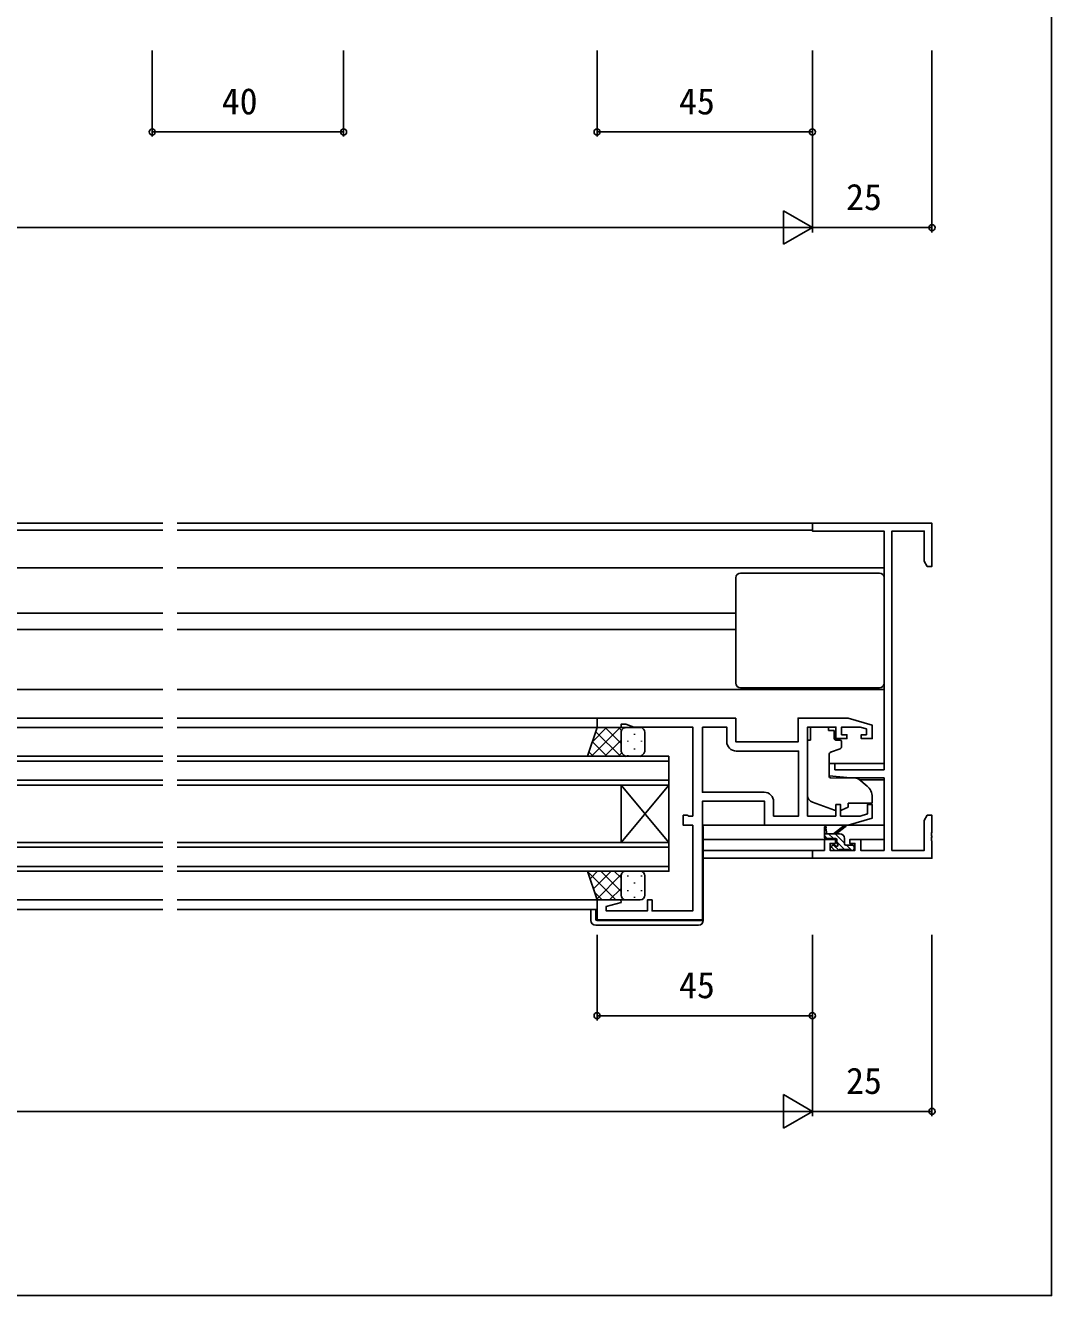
# Model space of a CAD drawing. Units: millimetres, scale not verified. Extents: x -437 to 438, y -281 to 279.
# Drawn here: x 223.7 to 438.2, y -281.3 to -15.8 of the extents above; entities that cross this region are included whole.
import ezdxf
from ezdxf.enums import TextEntityAlignment as Align

# ---------------------------------------------------------------- set-up
doc = ezdxf.new("R2010")
doc.units = ezdxf.units.MM
doc.header["$LTSCALE"] = 2
for name, color, linetype in [('0-2_YKK_11', 7, 'Continuous'), ('0-3_YKK_12', 2, 'Continuous'), ('0-4_YKK_13', 4, 'Continuous'), ('0-6_YKK_D', 6, 'Continuous'), ('0-7_YKK_ZWAK', 7, 'Continuous')]:
    doc.layers.add(name, color=color, linetype=linetype)
doc.styles.add('ＭＳ ゴシック', font='')
doc.styles.get('ＭＳ ゴシック').set_extended_font_data('MS Gothic')

msp = doc.modelspace()

# ---------------------------------------------------------------- linework, layer by layer
at = {"layer": '0-2_YKK_11'}
for points in [[(404.83, -188.27), (404.83, -121.53), (411.57, -121.53), (411.57, -127.809), (412.2, -128.9), (413.2, -128.9), (413.2, -119.9), (388.2, -119.9), (388.2, -121.53), (403.2, -121.53), (403.2, -171.4), (392.9, -171.4), (392.9, -170.1), (391.7, -170.1), (391.7, -172.706), (396.2, -173.1), (403.2, -173.1), (403.2, -188.27), (398.3, -188.27), (398.3, -186), (396, -186), (396, -186.8), (397.1, -186.8), (397.1, -188.27), (391.9, -188.27), (391.9, -186.8), (393, -186.8), (393, -186), (390.7, -186), (390.7, -188.27), (388.2, -188.27), (388.2, -189.9), (413.2, -189.9), (413.2, -186.358), (413.08, -186.175), (413.08, -185.625), (413.2, -185.442), (413.2, -185.358), (413.08, -185.175), (413.08, -184.625)], [(372.2, -160.6), (343.2, -160.6), (343.2, -162.6), (348.2, -162.6), (348.2, -161.9), (349.2, -161.9), (350.848, -162.5), (363.2, -162.5), (363.2, -181.1), (362.346, -181.1), (362.173, -181), (362, -180.9), (361.2, -180.9), (361.2, -183), (363.2, -183), (363.2, -200.9), (354.7, -200.9), (354.7, -198.6), (353.7, -198.6), (353.7, -200.9), (345.1, -200.9), (345.1, -199.961), (348.229, -199.122), (348.161, -198.6), (343.2, -198.6), (343.2, -202.8), (365.2, -202.8), (365.2, -178), (378.2, -178), (378.2, -183), (395.7, -183), (400.7, -181.5), (400.7, -178.7), (399.7, -178.7), (399.7, -180.652), (398.205, -181.1), (394.1, -181.1), (394.1, -178.7), (393.1, -178.7), (393.1, -181.1)], [(393.1, -181.1), (387.2, -181.1), (387.2, -162.5), (393.1, -162.5), (393.1, -164.9), (395.4, -164.9), (395.4, -164.1), (394.3, -164.1), (394.3, -162.5), (398.205, -162.5), (399.5, -162.888), (399.5, -164.1), (398.4, -164.1), (398.4, -164.9), (400.7, -164.9), (400.7, -162.1), (395.7, -160.6), (385.2, -160.6), (385.2, -165.6), (372.2, -165.6), (372.2, -160.6)], [(365.2, -162.5), (365.2, -176.1), (378.1, -176.1)], [(370.3, -165.5), (370.3, -162.5), (365.2, -162.5)], [(380.1, -178.1), (380.1, -181.1), (385.3, -181.1), (385.3, -167.5), (372.3, -167.5)], [(413.08, -184.625), (413.2, -184.442), (413.2, -180.9), (412.2, -180.9), (411.57, -181.991), (411.57, -188.27), (404.83, -188.27)]]:
    msp.add_lwpolyline(points, dxfattribs=at)
for centre, start, end in [((372.3, -165.5), 180.00001, 269.99999), ((378.1, -178.1), 0.00001, 89.99999)]:
    msp.add_arc(centre, 2, start, end, dxfattribs=at)
at = {"layer": '0-3_YKK_12'}
for p, q in [((146.9, -119.9), (252.45, -119.9)), ((146.9, -121.3), (252.45, -121.3)), ((255.45, -119.9), (388.5, -119.9)), ((255.45, -121.3), (388.2, -121.3)), ((163.7, -129.2), (252.45, -129.2)), ((255.45, -129.2), (403.2, -129.2)), ((164.7, -138.7), (252.45, -138.7)), ((255.45, -138.7), (372.2, -138.7)), ((164.7, -142.1), (252.45, -142.1)), ((255.45, -142.1), (372.2, -142.1)), ((252.45, -154.6), (164.7, -154.6)), ((403.2, -154.6), (255.45, -154.6)), ((164.4, -160.6), (252.45, -160.6)), ((255.45, -160.6), (343.5, -160.6)), ((164.2, -162.6), (252.45, -162.6)), ((255.45, -162.6), (343.7, -162.6)), ((149.7, -168.6), (252.45, -168.6)), ((252.45, -169.6), (149.7, -169.6)), ((255.45, -168.6), (358.2, -168.6)), ((358.2, -169.6), (255.45, -169.6)), ((358.2, -168.6), (358.2, -174.6)), ((391.7, -170.1), (403.2, -170.1)), ((252.45, -173.6), (149.7, -173.6)), ((149.7, -174.6), (252.45, -174.6)), ((358.2, -173.6), (255.45, -173.6)), ((255.45, -174.6), (358.2, -174.6)), ((348.2, -174.6), (348.2, -186.6)), ((358.2, -174.6), (348.2, -186.6)), ((358.2, -186.6), (348.2, -174.6)), ((358.2, -174.6), (358.2, -186.6)), ((398.077, -173.5), (403.2, -173.5)), ((149.7, -186.6), (252.45, -186.6)), ((252.45, -187.6), (149.7, -187.6)), ((255.45, -186.6), (358.2, -186.6)), ((358.2, -187.6), (255.45, -187.6)), ((365.4, -186), (391.7, -186)), ((365.4, -188.27), (388.5, -188.27)), ((397.3, -186), (403.2, -186)), ((365.4, -189.9), (388.5, -189.9)), ((149.7, -191.6), (252.45, -191.6)), ((252.45, -192.6), (149.7, -192.6)), ((255.45, -191.6), (358.2, -191.6)), ((164.2, -198.6), (252.45, -198.6)), ((255.45, -198.6), (343.7, -198.6)), ((164.7, -200.6), (252.45, -200.6)), ((255.45, -200.6), (343.2, -200.6))]:
    msp.add_line(p, q, dxfattribs=at)
msp.add_lwpolyline([(358.2, -186.6), (358.2, -192.6), (255.45, -192.6)], dxfattribs=at)
at = {"layer": '0-4_YKK_13'}
for p, q in [((372.2, -131.3), (372.2, -153.3)), ((402.2, -130.3), (373.2, -130.3)), ((403.2, -153.3), (403.2, -131.3)), ((373.2, -154.3), (402.2, -154.3)), ((342.017, -168.6), (348.017, -162.6)), ((342.206, -165.583), (345.189, -162.6)), ((342.916, -163.451), (348.065, -168.6)), ((344.894, -162.6), (348.2, -165.906)), ((347.722, -162.6), (348.295, -163.174)), ((348.2, -163.6), (348.2, -167.1)), ((348.2, -163.6), (348.2, -167.1)), ((352.2, -162.6), (349.2, -162.6)), ((351.03, -163.92), (351.03, -164.12)), ((353.2, -167.1), (353.2, -163.6)), ((391.6, -162.53), (387.8, -162.53)), ((387.8, -162.53), (387.8, -163.2)), ((387.8, -164.2), (387.8, -163.2)), ((387.8, -165.2), (387.8, -164.2)), ((391.6, -162.53), (391.6, -163.2)), ((391.6, -163.2), (392.77, -163.2)), ((392.77, -164.2), (392.77, -163.2)), ((392.77, -164.2), (392.77, -164.9)), ((342.209, -165.573), (345.237, -168.6)), ((344.846, -168.6), (348.2, -165.246)), ((348.2, -167.1), (348.2, -167.15)), ((349.615, -165.335), (349.615, -165.535)), ((351.03, -166.95), (351.03, -167.15)), ((352.445, -165.335), (352.445, -165.535)), ((387.8, -165.2), (387.2, -165.2)), ((387.2, -176.755), (387.2, -165.2)), ((393.971, -167.02), (391.971, -167.748)), ((393.07, -165.2), (394, -165.2)), ((394.3, -165.5), (394.3, -166.55)), ((341.502, -167.694), (342.408, -168.6)), ((347.674, -168.6), (348.383, -167.891)), ((349.2, -168.6), (352.2, -168.6)), ((349.615, -168.365), (349.615, -168.565)), ((352.445, -168.365), (352.445, -168.484)), ((391.7, -168.196), (391.7, -172.803)), ((391.917, -173.102), (397.303, -173.149)), ((397.937, -173.383), (399.628, -174.802)), ((400.7, -177.1), (400.7, -178.4)), ((392.828, -179.841), (388.191, -178.166)), ((394.394, -179.806), (395.7, -179.197)), ((395.7, -178.7), (395.7, -179.197)), ((378.7, -183), (365.2, -183)), ((392.6, -184.77), (394.818, -183.087)), ((395.627, -183), (403.2, -183)), ((390.7, -185.47), (390.7, -183.471)), ((393.9, -184.77), (390.7, -184.77)), ((391.239, -185.77), (390.7, -185.231)), ((391, -183.644), (391.199, -184.77)), ((393, -185.77), (391, -185.77)), ((392.586, -185.77), (391.586, -184.77)), ((394.9, -186.737), (392.933, -184.77)), ((393.2, -184.77), (395.019, -183.369)), ((394.744, -185.234), (394.436, -184.926)), ((394.9, -186.87), (394.9, -185.77)), ((392.788, -188.182), (392.288, -187.682)), ((392.5, -187.17), (392.839, -187.17)), ((393.708, -188.239), (392.639, -187.17)), ((393.6, -188.27), (393, -188.27)), ((393.3, -186.709), (393.3, -186.07)), ((394.886, -188.07), (393.3, -186.484)), ((395.9, -188.07), (393.8, -188.07)), ((395.2, -187.17), (396.6, -187.17)), ((396.433, -188.27), (395.333, -187.17)), ((396.6, -188.27), (396.1, -188.27)), ((396.884, -187.374), (396.696, -187.186)), ((396.9, -187.47), (396.9, -187.97)), ((341.241, -192.724), (347.117, -198.6)), ((341.727, -194.181), (343.308, -192.6)), ((342.434, -196.302), (346.137, -192.6)), ((343.141, -198.424), (348.238, -193.327)), ((343.946, -192.6), (348.2, -196.854)), ((346.774, -192.6), (348.2, -194.026)), ((348.2, -197.6), (348.2, -193.6)), ((348.2, -197.6), (348.2, -193.6)), ((348.927, -192.638), (348.965, -192.6)), ((349.2, -192.6), (352.2, -192.6)), ((349.615, -193.735), (349.615, -193.535)), ((352.445, -193.735), (352.445, -193.535)), ((353.2, -193.6), (353.2, -197.6)), ((345.794, -198.6), (348.2, -196.194)), ((351.03, -195.15), (351.03, -194.95)), ((342.656, -196.967), (344.289, -198.6)), ((348.622, -198.6), (348.736, -198.486)), ((352.2, -198.6), (349.2, -198.6)), ((349.615, -196.765), (349.615, -196.565)), ((351.03, -198.18), (351.03, -197.98)), ((352.445, -196.765), (352.445, -196.565)), ((341.9, -202.9), (341.9, -200.6)), ((342.9, -200.6), (342.9, -202.6)), ((364.4, -203.9), (342.9, -203.9)), ((343.2, -202.9), (364.9, -202.9)), ((364.9, -202.9), (365.4, -202.9)), ((365.4, -202.6), (365.4, -202.9))]:
    msp.add_line(p, q, dxfattribs=at)
for points in [[(349.2, -168.6), (341.2, -168.6), (343.2, -162.6), (349.2, -162.6)], [(400.7, -178.4), (395.7, -178.4), (395.7, -178.7)], [(365.2, -183.3), (365.4, -183.3), (365.4, -202.6)], [(349.2, -192.6), (341.2, -192.6), (343.2, -198.6), (349.2, -198.6)]]:
    msp.add_lwpolyline(points, dxfattribs=at)
for centre, radius, start, end in [((373.2, -131.3), 1, 90, 180), ((402.2, -131.3), 1, 0, 90), ((373.2, -153.3), 1, 180, 270), ((402.2, -153.3), 1, 270, 0), ((349.2, -163.6), 1, 90.0001, 180.0001), ((349.2, -163.6), 1, 90.0001, 180.0001), ((352.2, -163.6), 1, 0.0001, 90.0001), ((349.732, -167.162), 1.534, 177.68848, 249.69222), ((349.732, -167.162), 1.534, 177.68848, 249.69222), ((351.668, -167.162), 1.534, 290.30794, 2.31165), ((393.07, -164.9), 0.3, 180, 270), ((393.8, -166.55), 0.5, 290, 360), ((394, -165.5), 0.3, 360, 90), ((392.2, -168.196), 0.5, 110, 180), ((392, -172.803), 0.3, 180, 269.5), ((397.294, -174.149), 1, 50, 89.5), ((397.7, -177.1), 3, 360, 50), ((388.7, -176.755), 1.5, 180, 250.14674), ((393.168, -178.9), 1, 250.14674, 266.11316), ((393.971, -178.9), 1, 277.40692, 295), ((395, -183.17), 0.2, 275.58289, 155.58289), ((390.9, -183.471), 0.2, 300, 180), ((391, -185.47), 0.3, 180, 270), ((393, -186.07), 0.3, 0, 90), ((393.9, -185.77), 1, 0, 90), ((392.5, -187.47), 0.3, 90, 225), ((393, -187.97), 0.3, 225, 270), ((392.839, -187.47), 0.3, 33.05573, 90), ((393.3, -187.17), 0.25, 213.05573, 56.94427), ((393.6, -186.709), 0.3, 180, 236.94427), ((393.6, -188.07), 0.2, 270, 0), ((395.2, -186.87), 0.3, 180, 270), ((396.1, -188.07), 0.2, 180, 270), ((396.6, -187.47), 0.3, 0, 90), ((396.6, -187.97), 0.3, 270, 0), ((349.2, -193.6), 1, 89.9999, 179.9999), ((349.2, -193.6), 1, 89.9999, 179.9999), ((352.2, -193.6), 1, 359.9999, 89.9999), ((349.2, -197.6), 1, 179.9999, 269.9999), ((349.2, -197.6), 1, 179.9999, 269.9999), ((352.2, -197.6), 1, 269.9999, 359.9999), ((342.9, -202.9), 1, 180, 270), ((343.2, -202.6), 0.3, 180, 270), ((364.4, -202.9), 1, 270, 0)]:
    msp.add_arc(centre, radius, start, end, dxfattribs=at)
at = {"layer": '0-6_YKK_D'}
for p, q in [((250.2, -21.095), (250.2, -39.095)), ((290.2, -21.095), (290.2, -39.095)), ((343.2, -21.095), (343.2, -39.095)), ((388.2, -21.095), (388.2, -59.095)), ((388.2, -21.095), (388.2, -59.095)), ((388.2, -21.095), (388.2, -39.095)), ((413.2, -21.095), (413.2, -59.095)), ((290.2, -38.095), (250.2, -38.095)), ((388.2, -38.095), (343.2, -38.095)), ((388.2, -58.095), (382.138, -54.595)), ((382.138, -54.595), (382.138, -61.595)), ((-91.8, -58.095), (381.2, -58.095)), ((388.2, -58.095), (376.076, -58.095)), ((388.2, -58.095), (382.138, -61.595)), ((388.2, -58.095), (413.2, -58.095)), ((343.2, -205.9), (343.2, -223.8)), ((388.2, -205.9), (388.2, -243.8)), ((388.2, -205.9), (388.2, -243.8)), ((388.2, -205.9), (388.2, -223.8)), ((413.2, -205.9), (413.2, -243.8)), ((388.2, -222.8), (343.2, -222.8)), ((388.2, -242.8), (382.138, -239.3)), ((382.138, -239.3), (382.138, -246.3)), ((-91.8, -242.8), (381.2, -242.8)), ((388.2, -242.8), (376.076, -242.8)), ((388.2, -242.8), (382.138, -246.3)), ((388.2, -242.8), (413.2, -242.8))]:
    msp.add_line(p, q, dxfattribs=at)
for centre in [(250.2, -38.095), (290.2, -38.095), (343.2, -38.095), (388.2, -38.095), (413.2, -58.095), (343.2, -222.8), (388.2, -222.8), (413.2, -242.8)]:
    msp.add_circle(centre, 0.637, dxfattribs=at)
at = {"layer": '0-7_YKK_ZWAK'}
msp.add_lwpolyline([(-436.8, -281.3), (438.2, -281.3), (438.2, 243.7)], dxfattribs=at)

# ---------------------------------------------------------------- texts
at = {"layer": '0-6_YKK_D', "style": 'ＭＳ ゴシック'}
for s, p in [('40', (264.745, -36.095)), ('45', (360.331, -36.095)), ('25', (395.245, -56.095)), ('45', (360.331, -220.8)), ('25', (395.245, -240.8))]:
    msp.add_text(s, height=5.499, dxfattribs=at).set_placement(p, align=Align.BOTTOM_LEFT)

doc.saveas('drawing.dxf')
